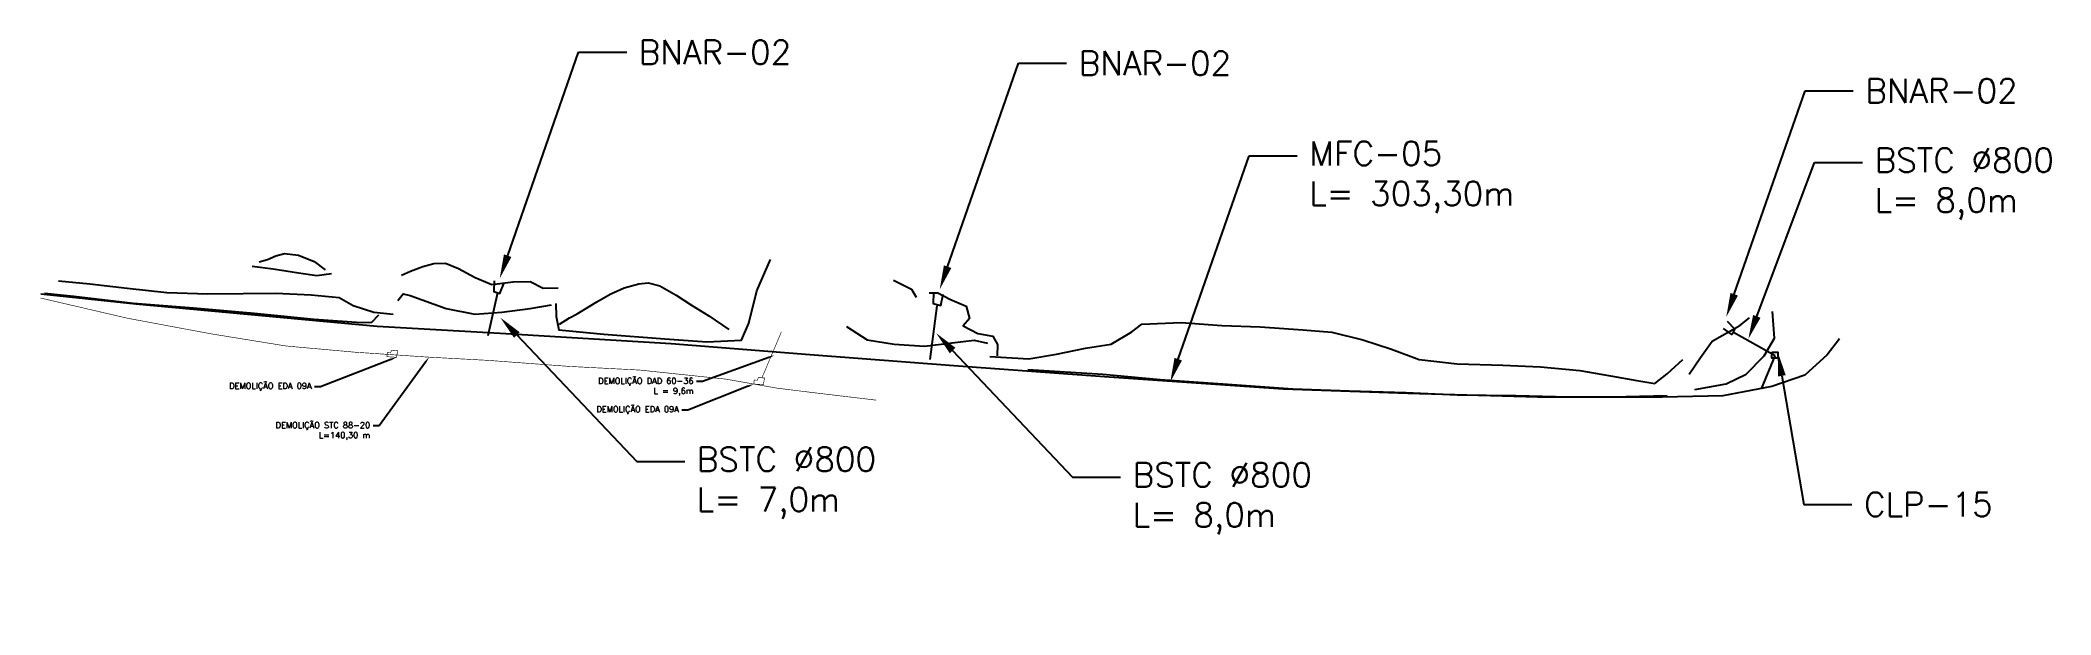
# Model space of a CAD drawing. Extents: x 722424 to 722759, y 7827764 to 7827859.
import ezdxf
from ezdxf import colors
from ezdxf.entities.mleader import LeaderData, LeaderLine
from ezdxf.math import Vec2, Vec3

# ---------------------------------------------------------------- set-up
doc = ezdxf.new("R2010")
doc.units = 0
doc.header["$LTSCALE"] = 2
for name, color, linetype in [('CAD-CANALETA', 140, 'Continuous'), ('CAD-CRISTA', 7, 'Continuous'), ('CAD-MEIO-FIO', 160, 'Continuous'), ('CAD-PE', 7, 'Continuous'), ('CAD-TEXTO', 7, 'Continuous')]:
    doc.layers.add(name, color=color, linetype=linetype)
doc.styles.add('Romans', font='romans.shx')

msp = doc.modelspace()

# ---------------------------------------------------------------- linework, layer by layer
at = {"color": 160}
for points in [[(722499.5889757698, 7827819.168164414), (722499.5031290716, 7827817.395741764), (722500.5091479187, 7827817.095150104), (722501.2275529949, 7827818.841401603)], [(722500.0979351978, 7827817.164963018), (722498.5276951382, 7827810.041389727)], [(722572.088589489, 7827806.069302691), (722573.263248712, 7827815.040342431)], [(722704.0119301307, 7827811.243974485), (722705.4515544415, 7827810.223427114), (722705.7314637263, 7827810.658103896), (722705.9918296144, 7827811.161283044), (722704.7475284926, 7827812.392322413)], [(722705.7314637263, 7827810.658103896), (722712.6947323374, 7827806.728881248)], [(722710.4335952523, 7827801.181743992), (722712.6690363265, 7827806.703200387)], [(722712.124659505, 7827807.308829011), (722713.124659505, 7827807.308829011), (722713.124659505, 7827806.308829011), (722712.124659505, 7827806.308829011), (722712.124659505, 7827807.308829011)]]:
    msp.add_lwpolyline(points, dxfattribs=at)
at = {"color": 160, "elevation": 529.8020344380457}
msp.add_lwpolyline([(722572.6728921398, 7827817.170100289), (722572.5925645739, 7827815.418812238), (722573.888826459, 7827815.07717094), (722574.2840203904, 7827816.946269383)], dxfattribs=at)
at = {"color": 10, "const_width": 0.1}
for points, elevation in [([(722544.1186732188, 7827803.035196858), (722547.3553958564, 7827810.69293775)], 542.2631), ([(722481.7317172934, 7827806.55545863), (722483.3144062902, 7827806.449518694), (722483.5214615985, 7827807.548763923), (722482.5042640445, 7827807.642296161), (722482.3130307277, 7827807.186832173), (722481.7962944881, 7827807.223431412), (722481.7317172934, 7827806.55545863)], -269.7174062980552), ([(722542.7596103146, 7827802.002290021), (722544.3422993114, 7827801.896350084), (722544.5493546197, 7827802.995595314), (722543.5321570657, 7827803.089127551), (722543.3409237489, 7827802.633663563), (722542.8241875094, 7827802.670262802), (722542.7596103146, 7827802.002290021)], 542.2631)]:
    msp.add_lwpolyline(points, dxfattribs=dict(at, elevation=elevation))
at = {"layer": 'CAD-CANALETA', "color": 10, "const_width": 0.1, "elevation": 542.2631}
msp.add_lwpolyline([(722424.0911, 7827816.316), (722438.6042, 7827812.9437), (722452.4087, 7827810.3672), (722464.9763, 7827808.3287), (722476.4589, 7827807.297), (722488.7302, 7827806.4756), (722498.5658, 7827805.9398), (722512.0926, 7827804.9336), (722523.7406, 7827804.3315), (722538.1601, 7827802.8147), (722546.6649, 7827801.3125), (722552.6731, 7827800.5687), (722563.1241423872, 7827799.321573057)], dxfattribs=at)
at = {"layer": 'CAD-CRISTA'}
for points in [[(722460.4563, 7827822.352, 543.8115), (722461.8578, 7827822.725, 544.2724), (722463.246, 7827823.335, 545.028), (722464.6856, 7827823.742, 545.6528), (722467.0387, 7827823.458, 545.676), (722469.6015, 7827822.368, 545.0917), (722471.4694, 7827821.017, 544.0648)], [(722427.0768, 7827819.151, 544.2858), (722432.2969, 7827818.688, 543.9243), (722438.52, 7827817.941, 543.6071), (722445.1316, 7827817.226, 543.2594), (722451.904, 7827817.017, 543.158), (722457.7855, 7827817.082, 543.3261), (722463.2482, 7827817.115, 543.6752), (722469.1221, 7827816.825, 543.6931)], [(722510.4492, 7827811.944, 538.873), (722512.1208, 7827813.022, 539.9337), (722513.4034, 7827813.707, 540.9056), (722514.6542, 7827814.443, 541.7694), (722516.6579, 7827815.701, 543.2803), (722518.8817, 7827816.947, 544.5907), (722521.191, 7827818.011, 545.6209), (722523.6116, 7827818.685, 546.4097), (722525.1747, 7827818.822, 546.4967), (722527.1486, 7827818.372, 546.1872), (722529.8243, 7827816.794, 544.74), (722532.4064, 7827815.148, 542.9741), (722535.2933, 7827813.326, 541.1005), (722538.6269, 7827811.062, 538.7579)], [(722469.1221, 7827816.825, 543.6931), (722473.7917, 7827816.423, 543.3489), (722476.1292, 7827815.093, 542.2254), (722479.5631, 7827813.983, 540.2799), (722482.7378, 7827813.652, 539.5355)], [(722483.5344, 7827815.879, 539.7192), (722484.411, 7827817.021, 539.615), (722485.5989, 7827816.763, 539.5434), (722491.5625, 7827814.548, 539.0508), (722496.3618, 7827813.647, 538.8449), (722500.823, 7827813.965, 538.6381), (722505.5721, 7827814.566, 538.644), (722509.1095, 7827815.173, 538.3108)], [(722558.1627, 7827811.556, 536.5234), (722561.6282, 7827809.384, 536.0986), (722566.1235, 7827808.654, 535.7814), (722571.1791, 7827808.285, 535.4486), (722575.7751, 7827808.875, 535.3797), (722579.4053, 7827809.315, 535.0865), (722581.6555, 7827808.793, 535.0537)], [(722582.05, 7827806.579, 534.837), (722588.537, 7827806.2, 535.6934), (722593.1248, 7827806.979, 536.8861), (722597.9367, 7827807.996, 538.1119), (722602.2235, 7827808.635, 538.7183), (722605.6696, 7827810.678, 540.9633), (722607.305, 7827811.949, 542.4541), (722613.8697, 7827812.238, 542.657), (722620.6163, 7827811.751, 542.564), (722627.0335, 7827811.509, 542.4643), (722634.084, 7827811.017, 542.132), (722638.9576, 7827810.655, 541.7459), (722644.0903, 7827809.371, 540.4382), (722648.8736, 7827807.791, 538.3897), (722653.4771, 7827806.088, 536.5052), (722659.8093, 7827805.382, 535.542), (722667.3956, 7827805.122, 535.2241), (722673.631, 7827804.841, 534.6563), (722680.1667, 7827804.27, 533.632), (722685.2924, 7827803.38, 532.7833), (722689.6899, 7827802.569, 531.8294), (722692.6801, 7827802.1, 531.0367), (722694.7392, 7827803.68, 530.158), (722697.3279, 7827806.072, 529.1731)], [(722699.3289, 7827801.081, 528.9938), (722704.5367, 7827802.047, 528.7225), (722707.8624, 7827803.644, 528.5258), (722710.8394, 7827806.719, 528.3823), (722712.5707, 7827809.644, 528.3474), (722712.2453, 7827814.101, 527.7564)]]:
    msp.add_polyline3d(points, dxfattribs=at)
at = {"layer": 'CAD-MEIO-FIO'}
msp.add_polyline3d([(722723.3865, 7827809.498, 527.4803), (722721.3552, 7827806.885, 527.6109), (722717.6291, 7827803.496, 527.8998), (722712.1166, 7827801.607, 528.2329), (722703.9624, 7827800.054, 528.7288), (722693.9656, 7827799.816, 529.1562), (722673.1693, 7827799.809, 530.2784), (722651.5718, 7827800.403, 531.2658), (722630.8516, 7827801.136, 532.3626), (722601.0963, 7827803.223, 533.8111), (722576.0464, 7827805.033, 534.8791), (722552.0898, 7827806.855, 536.0938), (722529.0272, 7827808.717, 537.22), (722500.5635, 7827810.44, 538.5226), (722480.118, 7827811.554, 539.5527), (722455.5071, 7827813.866, 540.6957), (722439.9449, 7827815.315, 541.4749), (722424.1492, 7827816.969, 542.0583)], dxfattribs=at)
at = {"layer": 'CAD-PE'}
for points in [[(722459.3128, 7827821.592, 543.274), (722462.8149, 7827821.197, 543.3594), (722467.0362, 7827820.51, 543.4446), (722470.0401, 7827820.078, 543.4213), (722472.5129, 7827820.391, 543.2988)], [(722484.1521, 7827820.121, 538.2885), (722485.6574, 7827820.777, 537.261), (722487.718, 7827821.551, 535.9583), (722489.5039, 7827822.037, 534.8171), (722491.4634, 7827822.099, 534.2794), (722493.6171, 7827821.25, 534.1629), (722496.392, 7827819.749, 534.4476), (722499.1868, 7827818.579, 535.0242), (722502.7021, 7827819.031, 535.1073), (722505.5567, 7827819.08, 535.2315), (722507.744, 7827817.936, 536.4237), (722510.1913, 7827817.988, 538.3749)], [(722509.8236, 7827815.379, 538.4137), (722509.8876, 7827813.264, 538.3645), (722510.3018, 7827811.033, 538.1302), (722517.7955, 7827810.276, 537.7261), (722527.9518, 7827809.507, 537.5266), (722534.9309, 7827809.052, 537.2482), (722540.72, 7827809.293, 537.1196), (722541.9257, 7827812.144, 537.0594), (722543.2827, 7827817.503, 536.9571), (722545.5289, 7827822.725, 536.9333)], [(722566.0152, 7827819.295, 529.1618), (722569.0122, 7827817.778, 529.1335), (722569.7783, 7827816.484, 529.7089)], [(722424.7358, 7827817.1, 542.2151), (722429.6266, 7827816.651, 541.8769), (722439.5096, 7827815.444, 541.5009), (722449.5515, 7827814.677, 541.0586), (722459.65, 7827813.777, 540.5849), (722469.6315, 7827812.814, 540.0786), (722477.4299, 7827812.255, 539.7231), (722479.2069, 7827812.313, 539.5609), (722480.3901, 7827813.54, 539.4307)], [(722571.9668, 7827817.162, 529.6256), (722573.3615, 7827817.178, 529.9741), (722575.3516, 7827816.152, 531.1163), (722578.0754, 7827814.979, 532.6587), (722578.6599, 7827812.884, 533.7735), (722577.5867, 7827811.705, 533.7287), (722580.0488, 7827810.425, 534.1828), (722582.5565, 7827809.959, 534.204), (722583.3322, 7827808.58, 534.0206), (722583.2454, 7827806.702, 534.2544)], [(722698.3805, 7827803.624, 527.6654), (722700.2675, 7827806.392, 527.1828), (722702.2357, 7827809.156, 523.7653), (722706.8076, 7827811.741, 524.3554), (722708.4019, 7827813.031, 525.7416)], [(722588.3482, 7827804.42, 534.5127), (722600.8225, 7827803.652, 534.0413), (722610.3952, 7827802.756, 533.5506), (722621.5801, 7827801.992, 533.075), (722632.4585, 7827801.182, 532.412), (722641.8216, 7827800.891, 531.9158), (722651.2185, 7827800.579, 531.391), (722659.7856, 7827800.213, 530.9991), (722669.5457, 7827800.069, 530.6956), (722678.3655, 7827799.896, 530.2088), (722687.8398, 7827799.943, 529.7374), (722694.7321, 7827800.071, 529.3116)]]:
    msp.add_polyline3d(points, dxfattribs=at)

# ---------------------------------------------------------------- leaders
ml = msp.add_multileader_mtext('Standard')
ml.set_content('DEMOLIÇÃO EDA 09A', color=256, style='Romans')
ml.set_leader_properties(color=256)
ml.build(insert=Vec2(0, 0))
ml.multileader.update_dxf_attribs({"has_text_frame": 1, "dogleg_length": 1, "arrow_head_size": 1})
ctx = ml.context
ctx.base_point, ctx.char_height, ctx.arrow_head_size, ctx.landing_gap_size, ctx.plane_origin = Vec3(722453.2238801544, 7827801.539823995, 278.2769937019449), 1, 1, 0.5, Vec3(722479.8477998386, 7827797.381777181, 278.2769937019449)
ctx.text_align_type = 2
notes = []
notes.append((ctx, [(1, (1, 1, 0), (722470.7000706306, 7827801.539823995, 278.2769937019449), (-1, 0), 1, [(0, [(722483.3144062902, 7827806.449518694, 278.2769937019449)], 0, [])])]))
ctx.mtext.insert, ctx.mtext.alignment, ctx.mtext.flow_direction = Vec3(722469.2000706306, 7827802.206490662, 278.2769937019449), 3, 5
ml = msp.add_multileader_mtext('Standard')
ml.set_content('DEMOLIÇÃO STC 88-20\\PL=140,30 m', color=256, style='Romans')
ml.set_leader_properties(color=256)
ml.build(insert=Vec2(0, 0))
ml.multileader.update_dxf_attribs({"has_text_frame": 1, "dogleg_length": 1, "arrow_head_size": 1})
ctx = ml.context
ctx.base_point, ctx.char_height, ctx.arrow_head_size, ctx.landing_gap_size, ctx.plane_origin = Vec3(722460.8157124774, 7827795.071286257, 547.9944), 1, 1, 0.5, Vec3(722488.3952494445, 7827799.070590527, 547.9944)
ctx.text_align_type = 2
notes.append((ctx, [(1, (1, 1, 0), (722480.4347600965, 7827795.071286257, 547.9944), (-1, 0), 1, [(0, [(722488.7302, 7827806.4756, 547.9944)], 0, [])])]))
ctx.mtext.insert, ctx.mtext.alignment, ctx.mtext.flow_direction = Vec3(722478.9347600965, 7827795.666524353, 547.9944), 3, 5
ml = msp.add_multileader_mtext('Standard')
ml.set_content('DEMOLIÇÃO DAD 60-36\\PL = 9,6m ', color=256, style='Romans')
ml.set_leader_properties(color=256)
ml.build(insert=Vec2(0, 0))
ml.multileader.update_dxf_attribs({"has_text_frame": 1, "dogleg_length": 1, "arrow_head_size": 1})
ctx = ml.context
ctx.base_point, ctx.char_height, ctx.arrow_head_size, ctx.landing_gap_size, ctx.plane_origin = Vec3(722514.4749520204, 7827802.433802024, 1084.465937306313), 1, 1, 0.5, Vec3(722544.3845859903, 7827798.27575521, 1084.465937306313)
ctx.text_align_type = 2
notes.append((ctx, [(1, (1, 1, 0), (722534.2368567823, 7827802.433802024, 1084.465937306313), (-1, 0), 1, [(0, [(722546.2039262503, 7827806.781463877, 1084.465937306313)], 0, [])])]))
ctx.mtext.insert, ctx.mtext.alignment, ctx.mtext.flow_direction = Vec3(722532.7368567823, 7827803.029040119, 1084.465937306313), 3, 5
ml = msp.add_multileader_mtext('Standard')
ml.set_content('DEMOLIÇÃO EDA 09A', color=256, style='Romans')
ml.set_leader_properties(color=256)
ml.build(insert=Vec2(0, 0))
ml.multileader.update_dxf_attribs({"has_text_frame": 1, "dogleg_length": 1, "arrow_head_size": 1})
ctx = ml.context
ctx.base_point, ctx.char_height, ctx.arrow_head_size, ctx.landing_gap_size, ctx.plane_origin = Vec3(722514.3163503704, 7827797.654628167, 1090.2575), 1, 1, 0.5, Vec3(722540.9402700546, 7827793.496581353, 1090.2575)
ctx.text_align_type = 2
notes.append((ctx, [(1, (1, 1, 0), (722531.7925408466, 7827797.654628167, 1090.2575), (-1, 0), 1, [(0, [(722542.7596103146, 7827802.002290021, 1090.2575)], 0, [])])]))
ctx.mtext.insert, ctx.mtext.alignment, ctx.mtext.flow_direction = Vec3(722530.2925408466, 7827798.321294834, 1090.2575), 3, 5
at = {"layer": 'CAD-TEXTO'}
ml = msp.add_multileader_mtext('Standard', dxfattribs=at)
ml.set_content('BNAR-02', color=256, style='Romans')
ml.set_leader_properties()
ml.build(insert=Vec2(0, 0))
ctx = ml.context
ctx.base_point, ctx.plane_origin = Vec3(722521.6167719974, 7827857.221534554), Vec3(722501.7633103774, 7827822.774458447)
notes.append((ctx, [(0, (1, 1, 0), (722513.6167719974, 7827857.221534554), (1, 0), 8, [(0, [(722500.4966767567, 7827819.590007135)], 0, [])])]))
ctx.mtext.insert, ctx.mtext.flow_direction = Vec3(722523.6167719974, 7827859.221534554), 5
ml = msp.add_multileader_mtext('Standard', dxfattribs=at)
ml.set_content('BNAR-02', color=256, style='Romans')
ml.set_leader_properties()
ml.build(insert=Vec2(0, 0))
ctx = ml.context
ctx.base_point, ctx.plane_origin = Vec3(722594.8127511453, 7827855.383650037), Vec3(722574.9592895253, 7827820.93657393)
notes.append((ctx, [(0, (1, 1, 0), (722586.8127511453, 7827855.383650037), (1, 0), 8, [(0, [(722573.6926559046, 7827817.752122617)], 0, [])])]))
ctx.mtext.insert, ctx.mtext.flow_direction = Vec3(722596.8127511453, 7827857.383650037), 5
ml = msp.add_multileader_mtext('Standard', dxfattribs=at)
ml.set_content('BNAR-02', color=256, style='Romans')
ml.set_leader_properties()
ml.build(insert=Vec2(0, 0))
ctx = ml.context
ctx.base_point, ctx.plane_origin = Vec3(722725.6788428429, 7827850.799199879), Vec3(722705.8253812229, 7827816.352123773)
notes.append((ctx, [(0, (1, 1, 0), (722717.6788428429, 7827850.799199879), (1, 0), 8, [(0, [(722704.5587476022, 7827813.16767246)], 0, [])])]))
ctx.mtext.insert, ctx.mtext.flow_direction = Vec3(722727.6788428429, 7827852.799199879), 5
ml = msp.add_multileader_mtext('Standard', dxfattribs=at)
ml.set_content('MFC-05\\PL= 303,30m', color=256, style='Romans')
ml.set_leader_properties()
ml.build(insert=Vec2(0, 0))
ctx = ml.context
ctx.base_point, ctx.plane_origin = Vec3(722633.1801602903, 7827839.997410391), Vec3(722613.3266986703, 7827805.550334284)
notes.append((ctx, [(0, (1, 1, 0), (722625.1801602903, 7827839.997410391), (1, 0), 8, [(0, [(722612.0600650496, 7827802.365882971)], 0, [])])]))
ctx.mtext.insert, ctx.mtext.flow_direction = Vec3(722635.1801602903, 7827842.378362771), 5
ml = msp.add_multileader_mtext('Standard', dxfattribs=at)
ml.set_content('BSTC Ø800\\PL= 8,0m ', color=256, style='Romans')
ml.set_leader_properties()
ml.build(insert=Vec2(0, 0))
ctx = ml.context
ctx.base_point, ctx.plane_origin = Vec3(722727.2322203844, 7827838.885652598, 525), Vec3(722709.4974137482, 7827812.699059897, 525)
notes.append((ctx, [(0, (1, 1, 0), (722719.2322203844, 7827838.885652598, 525), (1, 0), 8, [(0, [(722708.2307801275, 7827809.514608584, 525)], 0, [])])]))
ctx.mtext.insert, ctx.mtext.flow_direction = Vec3(722729.2322203844, 7827841.266604979, 525), 5
ml = msp.add_multileader_mtext('Standard', dxfattribs=at)
ml.set_content('BSTC Ø800\\PL= 7,0m ', color=256, style='Romans')
ml.set_leader_properties()
ml.build(insert=Vec2(0, 0))
ctx = ml.context
ctx.base_point, ctx.plane_origin = Vec3(722531.2836422933, 7827789.097950736), Vec3(722500.5893415813, 7827813.071527707)
notes.append((ctx, [(0, (1, 1, 0), (722523.2836422933, 7827789.097950736), (1, 0), 8, [(0, [(722500.5893415813, 7827813.071527707)], 0, [])])]))
ctx.mtext.insert, ctx.mtext.flow_direction = Vec3(722533.2836422933, 7827791.478903117), 5
ml = msp.add_multileader_mtext('Standard', dxfattribs=at)
ml.set_content('BSTC Ø800\\PL= 8,0m ', color=256, style='Romans')
ml.set_leader_properties()
ml.build(insert=Vec2(0, 0))
ctx = ml.context
ctx.base_point, ctx.plane_origin = Vec3(722603.7887176822, 7827786.509060998), Vec3(722573.0944169703, 7827810.482637969)
notes.append((ctx, [(0, (1, 1, 0), (722595.7887176822, 7827786.509060998), (1, 0), 8, [(0, [(722573.0944169703, 7827810.482637969)], 0, [])])]))
ctx.mtext.insert, ctx.mtext.flow_direction = Vec3(722605.7887176822, 7827788.890013378), 5
ml = msp.add_multileader_mtext('Standard', dxfattribs=at)
ml.set_content('CLP-15', color=256, style='Romans')
ml.set_leader_properties()
ml.build(insert=Vec2(0, 0))
ctx = ml.context
ctx.base_point, ctx.plane_origin = Vec3(722725.4609444203, 7827781.972040242), Vec3(722714.3912931257, 7827810.493280324)
notes.append((ctx, [(0, (1, 1, 0), (722717.4609444203, 7827781.972040242), (1, 0), 8, [(0, [(722713.124659505, 7827807.308829011)], 0, [])])]))
ctx.mtext.insert, ctx.mtext.flow_direction = Vec3(722727.4609444203, 7827783.972040242), 5
for ctx, leaders in notes:
    for number, flags, end, landing, length, lines in leaders:
        leader = LeaderData()
        leader.index, (leader.has_last_leader_line, leader.has_dogleg_vector, leader.attachment_direction) = number, flags
        leader.last_leader_point, leader.dogleg_vector, leader.dogleg_length = Vec3(end), Vec3(landing), length
        for number, points, colour, breaks in lines:
            line = LeaderLine()
            line.index, line.vertices, line.color, line.breaks = number, Vec3.list(points), colors.encode_raw_color(colour), breaks
            leader.lines.append(line)
        ctx.leaders.append(leader)

doc.saveas('drawing.dxf')
